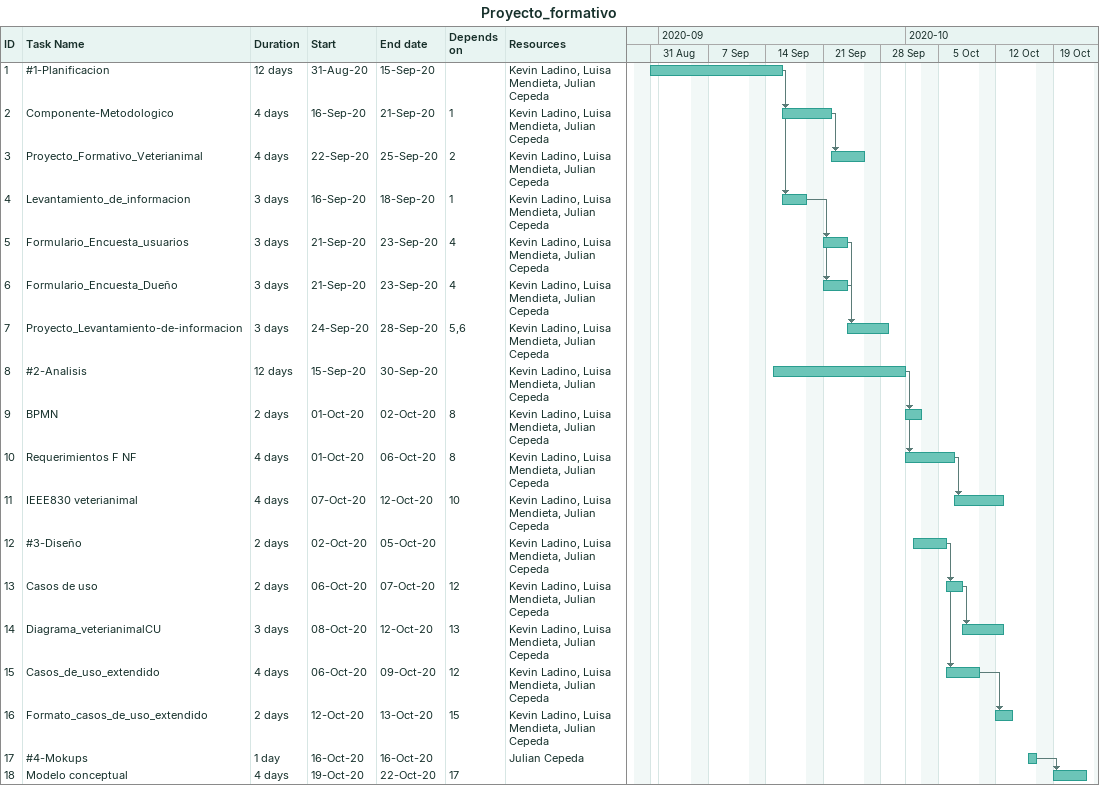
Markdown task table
Proyecto_formativo

| ID | Task | Duration | Start | Finish | Predecessors | Resources |
|---|---|---|---|---|---|---|
| 1 | #1-Planificacion | 12d | 2020-08-31 | 2020-09-15 |  | Kevin Ladino, Luisa Mendieta, Julian Cepeda |
| 2 | Componente-Metodologico | 4d | 2020-09-16 | 2020-09-21 | 1 | Kevin Ladino, Luisa Mendieta, Julian Cepeda |
| 3 | Proyecto_Formativo_Veterianimal | 4d | 2020-09-22 | 2020-09-25 | 2 | Kevin Ladino, Luisa Mendieta, Julian Cepeda |
| 4 | Levantamiento_de_informacion | 3d | 2020-09-16 | 2020-09-18 | 1 | Kevin Ladino, Luisa Mendieta, Julian Cepeda |
| 5 | Formulario_Encuesta_usuarios | 3d | 2020-09-21 | 2020-09-23 | 4 | Kevin Ladino, Luisa Mendieta, Julian Cepeda |
| 6 | Formulario_Encuesta_Dueño | 3d | 2020-09-21 | 2020-09-23 | 4 | Kevin Ladino, Luisa Mendieta, Julian Cepeda |
| 7 | Proyecto_Levantamiento-de-informacion | 3d | 2020-09-24 | 2020-09-28 | 5, 6 | Kevin Ladino, Luisa Mendieta, Julian Cepeda |
| 8 | #2-Analisis | 12d | 2020-09-15 | 2020-09-30 |  | Kevin Ladino, Luisa Mendieta, Julian Cepeda |
| 9 | BPMN | 2d | 2020-10-01 | 2020-10-02 | 8 | Kevin Ladino, Luisa Mendieta, Julian Cepeda |
| 10 | Requerimientos F NF | 4d | 2020-10-01 | 2020-10-06 | 8 | Kevin Ladino, Luisa Mendieta, Julian Cepeda |
| 11 | IEEE830 veterianimal | 4d | 2020-10-07 | 2020-10-12 | 10 | Kevin Ladino, Luisa Mendieta, Julian Cepeda |
| 12 | #3-Diseño | 2d | 2020-10-02 | 2020-10-05 |  | Kevin Ladino, Luisa Mendieta, Julian Cepeda |
| 13 | Casos de uso | 2d | 2020-10-06 | 2020-10-07 | 12 | Kevin Ladino, Luisa Mendieta, Julian Cepeda |
| 14 | Diagrama_veterianimalCU | 3d | 2020-10-08 | 2020-10-12 | 13 | Kevin Ladino, Luisa Mendieta, Julian Cepeda |
| 15 | Casos_de_uso_extendido | 4d | 2020-10-06 | 2020-10-09 | 12 | Kevin Ladino, Luisa Mendieta, Julian Cepeda |
| 16 | Formato_casos_de_uso_extendido | 2d | 2020-10-12 | 2020-10-13 | 15 | Kevin Ladino, Luisa Mendieta, Julian Cepeda |
| 17 | #4-Mokups | 1d | 2020-10-16 | 2020-10-16 |  | Julian Cepeda |
| 18 | Modelo conceptual | 4d | 2020-10-19 | 2020-10-22 | 17 |  |
